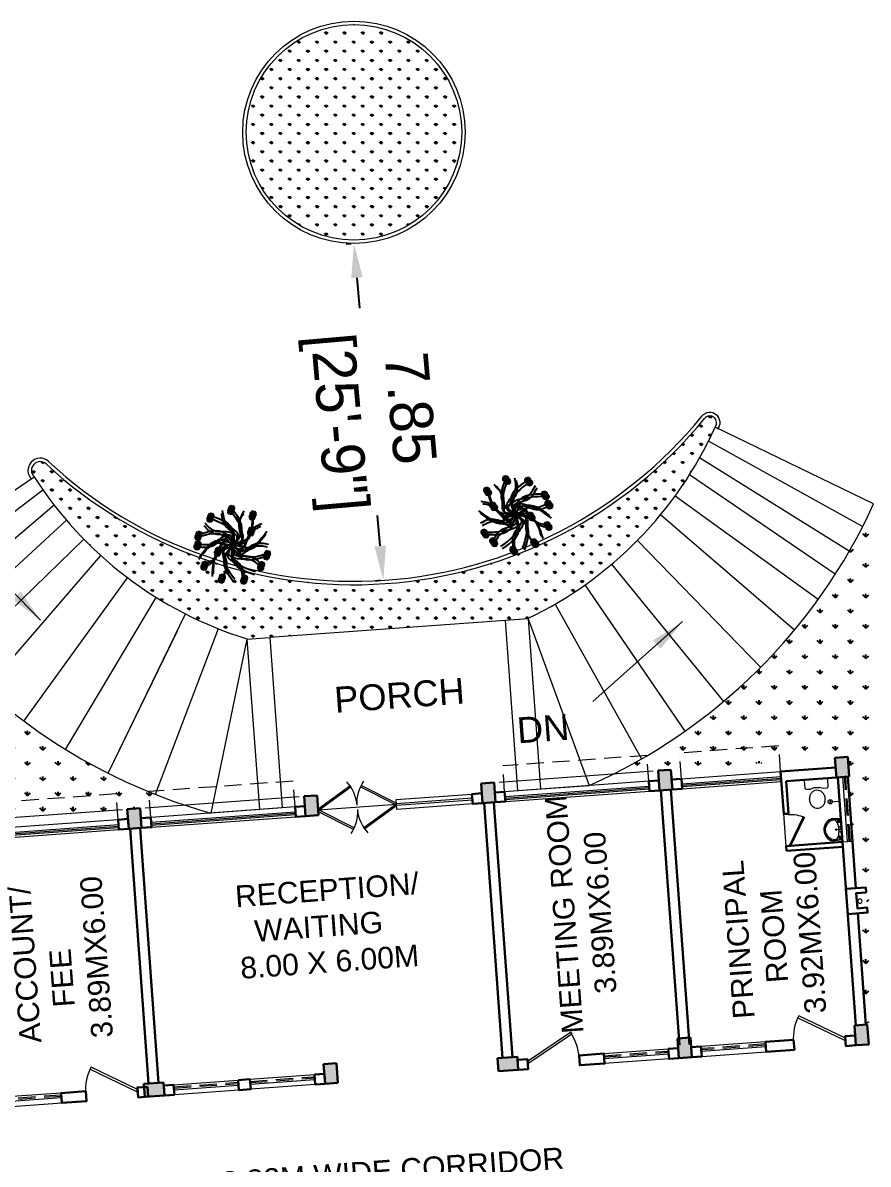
# Model space of a CAD drawing. Extents: x 1465 to 2206, y 779 to 1116.
# Drawn here: x 1610.68 to 1630.29, y 936.85 to 963.34 of the extents above; entities that cross this region are included whole.
import ezdxf

# ---------------------------------------------------------------- set-up
doc = ezdxf.new("R2010")
doc.units = 0
doc.header["$LTSCALE"] = 40
doc.header["$MEASUREMENT"] = 0
doc.header["$PDMODE"] = 32
doc.header["$PDSIZE"] = 0.02
doc.linetypes.add('DASHED', pattern=[0.75, 0.5, -0.25])
doc.layers.get('0').update_dxf_attribs({"linetype": 'CONTINUOUS'})
doc.layers.get('Defpoints').update_dxf_attribs({"linetype": 'CONTINUOUS'})
for name, color, linetype, lineweight in [('CLL LEV.', 252, 'CONTINUOUS', 18), ('COLUMN', 251, 'CONTINUOUS', 30), ('Door', 54, 'CONTINUOUS', 15), ('elevation', 1, 'CONTINUOUS', 13), ('FIXTURE', 13, 'CONTINUOUS', 9), ('Furniture', 13, 'CONTINUOUS', 13), ('PROJECTION', 32, 'DASHED', 13), ('Railing', 22, 'CONTINUOUS', 13), ('RAMP', 252, 'CONTINUOUS', 9), ('Stair', 1, 'CONTINUOUS', 15), ('VENTILATOR', 6, 'DASHED', 13), ('Wall', 7, 'CONTINUOUS', 30), ('Window', 150, 'CONTINUOUS', 13), ('Window-Wall', 7, 'CONTINUOUS', 13)]:
    doc.layers.add(name, color=color, linetype=linetype, lineweight=lineweight)
for name, color, linetype in [('Dim', 251, 'CONTINUOUS'), ('Hatch', 251, 'CONTINUOUS'), ('Text', 7, 'CONTINUOUS'), ('Tree', 3, 'CONTINUOUS')]:
    doc.layers.add(name, color=color, linetype=linetype)
doc.styles.add('L120', font='simplex.shx', dxfattribs={"height": 3})
doc.styles.get("Standard").update_dxf_attribs({"font": 'txt.shx', "height": 0.03937007874015701})
doc.styles.add('Tabrej', font='GOTHIC.TTF')
doc.styles.add('Tabrej.', font='GOTHIC.TTF', dxfattribs={"height": 1})
doc.dimstyles.get("Standard").update_dxf_attribs({"dimtxt": 0.18, "dimasz": 0.18, "dimexe": 0.18, "dimexo": 0.0625, "dimgap": 0.09, "dimtad": 0, "dimtih": 1, "dimtoh": 1, "dimdec": 4, "dimzin": 0, "dimdsep": 46, "dimtxsty": 'Standard', "dimcen": 0.09, "dimadec": 0, "dimazin": 0, "dimtfac": 1, "dimtdec": 4, "dimtofl": 0, "dimtmove": 0, "dimatfit": 3, "dimfxl": 0, "dimtolj": 1, "dimtzin": 0, "dimarcsym": 0})
doc.dimstyles.new('Tabrej', dxfattribs={"dimtxt": 1.8, "dimasz": 1.199999999999999, "dimexe": 0.18, "dimexo": 0.0625, "dimgap": 0.09, "dimtad": 0, "dimzin": 0, "dimdsep": 46, "dimtxsty": 'Tabrej', "dimcen": 0.09, "dimclrd": 256, "dimclre": 256, "dimclrt": 7, "dimadec": 0, "dimazin": 0, "dimtfac": 1, "dimtofl": 0, "dimtmove": 0, "dimatfit": 3, "dimfxl": 0, "dimtolj": 1, "dimtzin": 0, "dimlwd": -1, "dimlwe": -1, "dimarcsym": 0})
pattern_1 = [(90, (0, 0), (-0.2121320343, 0.2121320343), [0.05625, -0.3680140688999999]), (45, (0, 0), (-0.2121320343559642, 0.2121320343559642), [0.05625, -0.24375]), (135, (0, 0), (-0.2121320343559642, -0.2121320343559642), [0.05625, -0.24375])]
pattern_2 = [(90, (0, 0), (-0.3535533904999999, 0.3535533904999999), [0.09375, -0.6133567815]), (45, (0, 0), (-0.3535533905932737, 0.3535533905932738), [0.09375, -0.40625]), (135, (0, 0), (-0.3535533905932738, -0.3535533905932737), [0.09375, -0.40625])]

# ---------------------------------------------------------------- blocks, each defined once
blk = doc.blocks.new('COLUMN 546')
at = {"layer": 'Hatch'}
h = blk.add_hatch(color=0, dxfattribs=at)
h.dxf.hatch_style = 1
h.paths.add_polyline_path([(0, 0), (0.3000000000000181, 0), (0.3000000000000181, 0.4599999999999227), (0, 0.4599999999999227)])
at = {"layer": 'COLUMN'}
for p, q in [((0.3000000000000182, 0.4599999999999227), (0, 0.4599999999999227)), ((0, 0.4599999999999227), (0, 0)), ((0.3000000000000182, 0), (0.3000000000000182, 0.4599999999999227)), ((0, 0), (0.3000000000000182, 0))]:
    blk.add_line(p, q, dxfattribs=at)
blk = doc.blocks.new('VENT 2')
at = {"layer": 'VENTILATOR', "ltscale": 0.02}
for p, q in [((0, 0.1820481956204958), (1.5, 0.1820481956204958)), ((0, 0.1520481956205231), (1.5, 0.1520481956205231))]:
    blk.add_line(p, q, dxfattribs=at)
at = {"layer": 'Window-Wall'}
for p, q in [((0, 0.2300000000000182), (1.5, 0.2300000000000182)), ((0, 0), (0, 0.2300000000000182)), ((0, 0.1150000000000091), (1.5, 0.1150000000000091)), ((1.5, 0), (0, 0)), ((1.5, 0.2300000000000182), (1.5, 0))]:
    blk.add_line(p, q, dxfattribs=at)
blk = doc.blocks.new('*U14')
for p, q in [((0, 0), (-1e-16, -5.999999999999999)), ((40, -9e-16), (40, -6))]:
    blk.add_line(p, q)
blk.add_lwpolyline([(-1e-16, -9e-16), (34.64101615137755, 20), (35.51601615137755, 18.48445554337723), (0.8749999999999989, -1.515544456622766)], close=True)
blk.add_arc((0, 0), 40, 0, 30)
blk = doc.blocks.new('DOOR1')
at = {"layer": 'Door', "xscale": 0.0300000000000013, "yscale": 0.0300000000000013, "zscale": 0.0300000000000013}
blk.add_blockref('*U14', (0, 0.1800000000000637), dxfattribs=at)
blk = doc.blocks.new('class 1')
at = {"layer": 'Wall'}
for points in [[(0.2299999999995634, 0), (0, 0), (0, -0.2300000000000182), (0.2299999999995634, -0.2300000000000182), (0.2299999999995634, 0)], [(0.2299999999995634, -1.430000000000063), (0, -1.430000000000063), (0, -2.004999999999995), (0.2299999999995634, -2.004999999999995), (0.2299999999995634, -1.430000000000063)], [(0.2299999999995634, -3.504999999999995), (0, -3.504999999999995), (0, -3.735000000000013), (0.2299999999995634, -3.735000000000013), (0.2299999999995634, -3.504999999999995)]]:
    blk.add_lwpolyline(points, dxfattribs=at)
at = {"layer": 'Wall', "rotation": 270}
for name, p in [('DOOR1', (0, -0.2300000000000182)), ('VENT 2', (0, -2.004999999999995))]:
    blk.add_blockref(name, p, dxfattribs=at)
blk = doc.blocks.new('windoe 3')
at = {"layer": 'CLL LEV.'}
blk.add_line((3.469093051116942, -0.2300000000005866), (-0.1149999999997817, -0.2300000000004729), dxfattribs=at)
at = {"layer": 'PROJECTION', "ltscale": 0.02}
for p, q in [((0, -4.547e-13), (0, -0.6000000000004775)), ((3.355000000000472, -4.547e-13), (3.355000000000472, -0.6000000000004775)), ((0, -0.6000000000004775), (3.355000000000472, -0.6000000000004775))]:
    blk.add_line(p, q, dxfattribs=at)
at = {"layer": 'Window'}
for p, q in [((3.355000000000472, 0.1790226180503396), (0, 0.1790226180503396)), ((3.355000000000472, 0.1490226180503669), (0, 0.1490226180503669))]:
    blk.add_line(p, q, dxfattribs=at)
at = {"layer": 'Window-Wall'}
for p, q in [((3.355000000000472, 0.2299999999995634), (0, 0.2299999999995634)), ((3.355000000000472, 0.1149999999995543), (0, 0.1149999999995543)), ((0, -4.547e-13), (3.355000000000472, -4.547e-13))]:
    blk.add_line(p, q, dxfattribs=at)
blk = doc.blocks.new('Door - Left Hung 36 in.')
blk.add_lwpolyline([(0.75, -1.299038105676658), (0, 0), (31.17691453623981, 18), (31.92691453623981, 16.70096189432334)], close=True)
blk.add_arc((0, 0), 36, 0, 37.31012676492508)
blk = doc.blocks.new('SHAFT2')
at = {"layer": 'FIXTURE'}
blk.add_circle((0.3016715873354769, 0.3067165413449402), 0.05, dxfattribs=at)
at = {"layer": 'Wall'}
blk.add_lwpolyline([(0, 0.5849999999999796), (0.4600000000000364, 0.5849999999999796), (0.4600000000000364, 0.4699999999999706), (0.2300000000004729, 0.4699999999999706), (0.2299999999995634, 0.1150000000000091), (0.4599999999991269, 0.1150000000000091), (0.4599999999991269, 0), (0, 0), (0, 0.5849999999999796)], dxfattribs=at)
blk = doc.blocks.new('ENGLISH SHEET')
at = {"layer": 'FIXTURE'}
for p, q in [((4663.798435056683, 251.2039527996619), (4663.773027649273, 251.1785453922545)), ((4663.773027649273, 251.1785453922545), (4663.773027649273, 250.6958046515137)), ((4663.976286908535, 251.2039527996619), (4663.798435056683, 251.2039527996619)), ((4664.001694315941, 251.1785453922545), (4663.976286908535, 251.2039527996619)), ((4664.001694315941, 251.0896194663285), (4664.001694315941, 251.1785453922545)), ((4663.976286908535, 251.0006935404026), (4664.001694315941, 251.0896194663285)), ((4663.976286908535, 250.8736565033656), (4663.976286908535, 251.0006935404026)), ((4663.976286908535, 251.0006935404026), (4663.976286908535, 250.8736565033656)), ((4664.001694315941, 250.7847305774396), (4663.976286908535, 250.8736565033656)), ((4663.773027649273, 250.6958046515137), (4663.798435056683, 250.6703972441064)), ((4663.798435056683, 250.6703972441064), (4663.976286908535, 250.6703972441064)), ((4663.976286908535, 250.6703972441064), (4664.001694315941, 250.6958046515137)), ((4664.001694315941, 250.6958046515137), (4664.001694315941, 250.7847305774396))]:
    blk.add_line(p, q, dxfattribs=at)
blk.add_lwpolyline([(4664.459027649275, 250.9371750218841, 0.1170359307626983), (4664.443305293838, 251.0034239071687, 0.1043382386747845), (4664.395773561908, 251.0629352723751, 0.0902903969929474), (4664.320814181464, 251.1047495768191, 0.0989796633024866), (4664.243064686311, 251.115026873736, 0.0823704031315273), (4664.158634112381, 251.1010226962031, 0.0902903969929425), (4664.090355810714, 251.0629352723751, 0.1043382386747305), (4664.042824078785, 251.0034239071687, 0.1170359307626476), (4664.027101723347, 250.9371750218841, 0.1170359307626194), (4664.042824078785, 250.8709261365995, 0.1043382386747333), (4664.090355810714, 250.8114147713931, 0.0902903969929476), (4664.158634112381, 250.7733273475651, 0.0823704031315251), (4664.243064686311, 250.7593231700322, 0.0823704031315246), (4664.327495260241, 250.7733273475651, 0.0902903969929283), (4664.395773561908, 250.8114147713931, 0.104338238674765), (4664.443305293838, 250.8709261365995, 0.1170359307626622)], format="xyb", close=True, dxfattribs=at)
blk = doc.blocks.new('RSA BASIN 9')
for points in [[(-0.0993183397697237, -16.20236446732349, 0.3408810820862057), (10.03949494128855, -9.002345361217065, 0.0741953083466772), (10.05664382227995, -8.887415740020742), (9.534999999999997, 0), (-9.535000000000009, 0), (-10.02186741328152, -8.768134108706022, 0.0826105020214127), (-9.958255925914695, -9.150515098656685, 0.3308120357346929), (-0.0993183397697237, -16.20236446732349)], [(-0.0010663899854535, -15.02536933771898, 0.391482301051976), (8.856651689082696, -6.66842365563525, 0.2528694053771053), (6.527034310000089, -3.509421453084086, 0.0872416798361419), (0.0173882044991842, -2.462625895583187, 0.0794844003718888), (-6.527034310000089, -3.509421453083973, 0.2541996357205494), (-8.821875280084269, -6.66842365563525, 0.3902595273488724), (-0.0010663899854535, -15.02536933771898)], [(-8.574267708342063, -1.962782955409578, -0.9074367564422562), (-8.448169174294065, -1.811626236668303), (-7.517965085461341, -2.569999701547998, -0.9074367564422559), (-7.644063619509338, -2.721156420289388)], [(-8.198639821174481, -1.642844129232229, -0.9074367564422562), (-8.072541287126498, -1.49168741049084), (-7.142337198293758, -2.250060875370536, -0.9074367564422559), (-7.268435732341771, -2.401217594111925)], [(-7.823011934006911, -1.322905303054767, -0.9074367564422562), (-7.696913399958916, -1.171748584313377), (-6.766709311126193, -1.930122049193186, -0.9074367564422559), (-6.892807845174187, -2.081278767934462)], [(7.823011548557402, -1.322905303054767, 0.9074367564422562), (7.696913014509418, -1.171748584313377), (6.766708925676683, -1.930122049193186, 0.9074367564422559), (6.892807459724692, -2.081278767934462)], [(8.19863943572497, -1.642844129232229, 0.9074367564422562), (8.072540901676987, -1.49168741049084), (7.142336812844262, -2.250060875370536, 0.9074367564422559), (7.26843534689226, -2.401217594111925)], [(8.574267322892553, -1.962782955409578, 0.9074367564422562), (8.448168788844553, -1.811626236668303), (7.517964700011829, -2.569999701547998, 0.9074367564422559), (7.644063234059843, -2.721156420289388)]]:
    blk.add_lwpolyline(points, format="xyb", close=True)
for points in [[(-5.93183455541434, -3.309094381432601), (-6.162503160399324, -2.952391355427948, -0.1837874255939163), (-6.221005518006206, -2.678602930622218, 0.1266616440184557), (-6.245438020624134, -2.432553875387951), (-6.586557539639897, -1.435760734970926, 0.3545299017952371), (-7.052020870947103, -0.9752935633752032), (-8.747607402527022, -0.9752935633752032, 0.4142135623730951), (-9.14130370126351, -1.368989862111789), (-9.56151666097115, -9.093014405235635, 0.3298494434220958), (-0.0665676898416336, -15.81003275745536, 0.3387364523894579), (9.645135652128175, -8.940605714414001, 0.0756321240238863), (9.662947523543453, -8.823525942735841), (9.141303701263496, -1.368989862111789, 0.4142135623730951), (8.747607402526995, -0.9752935633752032), (7.052020870947089, -0.9752935633752032, 0.3545299017952371), (6.586557539639883, -1.435760734970926), (6.245438020624106, -2.432553875387951, 0.1266616440184556), (6.221005518006193, -2.678602930622218, -0.1837874255939163), (6.162503160399308, -2.952391355427948), (5.931834555414326, -3.309094381432601)], [(-6.182173717524193, -3.389810088462353), (-6.242873517021394, -3.292211898155868, 0.2205419323898371), (-6.519858685608512, -3.110633340137723), (-8.747607402527022, -2.782744005559607, -0.3611187085428165), (-9.194543228909481, -2.347597039025004)], [(6.182173717524179, -3.389810088462353), (6.242873517021394, -3.292211898155868, -0.2205419323898371), (6.519858685608496, -3.110633340137723), (8.747607402526995, -2.782744005559607, 0.3588026189298005), (9.208207672460347, -2.325079143576089, 0.3588026189298005)]]:
    blk.add_lwpolyline(points, format="xyb")
for centre, radius in [((-2.345155473725156, -1.560134747712368), 0.3985331867456503), ((0.0038703034705634, -4.821712754943972), 0.7705888695434499), ((0.0038703034705634, -4.821712754943972), 0.6022026242337538), ((0, -1.231316320540031), 0.3985331867456503), ((2.27553958705991, -1.511241028488824), 0.3985331867456503)]:
    blk.add_circle(centre, radius)
blk = doc.blocks.new('*D45')
at = {"layer": 'Defpoints', "color": 0, "transparency": 16777216}
for p in [(1618.360561872289, 958.2194341645493), (1619.041006555609, 950.4016750293827), (1619.041006555607, 950.4016750293825)]:
    blk.add_point(p, dxfattribs=at)
at = {"layer": 'Dim', "transparency": 16777216}
for p, q in [((1618.298297275332, 958.2140147581407), (1618.181239833052, 958.2038262740923)), ((1618.429930274317, 957.4224473235038), (1618.491441717952, 956.715730580498)), ((1618.971638153577, 951.198661870428), (1618.910126709942, 951.9053786134336)), ((1618.978741958652, 950.3962556229741), (1618.861684516372, 950.3860671389257))]:
    blk.add_line(p, q, dxfattribs=at)
for points in [[(1618.562761414492, 957.4340087238422), (1618.297099134143, 957.4108859231653), (1618.360561872287, 958.2194341645492)], [(1619.104469293751, 951.2102232707664), (1618.838807013402, 951.1871004700896), (1619.041006555607, 950.4016750293825)]]:
    blk.add_solid(points, dxfattribs=at)
at = {"layer": 'Dim', "color": 7, "transparency": 16777216, "insert": (1618.700784213947, 954.3105545969656), "char_height": 1, "attachment_point": 5, "rotation": 274.9743926693849, "style": 'Tabrej'}
blk.add_mtext('\\A1;7.85\\P [25\'-9"]', dxfattribs=at)
blk = doc.blocks.new('PLANTDF')
at = {"color": 1, "lineweight": -3}
for centre, start, end in [((9522.984943451838, -929.8797582678993), 254.6787355318637, 318.507277087344), ((9523.007939546615, -929.877910871158), 230.6787355320873, 294.507277088827), ((9522.96468687786, -929.890799303193), 278.6787355325631, 342.5072770895728), ((9522.962662127818, -929.9732348626221), 14.67873553222624, 78.50727708772446), ((9523.029698928487, -929.8855765446502), 206.6787355312655, 270.5072770896726), ((9522.950672370347, -929.909124881734), 302.6787355334631, 6.507277088643888), ((9522.94956418792, -929.9542433587284), 350.6787355326362, 54.507277088133), ((9523.04485774064, -929.966631658526), 110.6787355335168, 174.5072770892628), ((9523.04645920266, -929.9014298237882), 182.6787355316195, 246.5072770898981), ((9522.945323164966, -929.9315663445076), 326.6787355310985, 30.50727708836977), ((9523.054755895517, -929.9457927578917), 134.6787355333775, 198.507277089071), ((9523.05532236546, -929.922729532586), 158.6787355324081, 222.5072770895164), ((9523.17395564638, -929.8259844103453), 254.6787355318637, 318.507277087344), ((9523.1713644264, -929.9314831950801), 38.67873553348718, 102.5072770877422), ((9523.19424209671, -929.9344573253377), 62.67873553118743, 126.5072770889639), ((9523.19695174116, -929.8241370136044), 230.6787355320873, 294.507277088827), ((9523.153699072403, -929.8370254456399), 278.6787355325631, 342.5072770895728), ((9523.15167432236, -929.9194610050688), 14.67873553222624, 78.50727708772446), ((9523.216351576262, -929.9278691417012), 86.67873553321755, 150.5072770882663), ((9523.21871112303, -929.8318026870965), 206.6787355312655, 270.5072770896726), ((9523.13968456489, -929.8553510241801), 302.6787355334631, 6.507277088643888), ((9523.138576382466, -929.9004695011748), 350.6787355326362, 54.507277088133), ((9523.23386993518, -929.912857800972), 110.6787355335168, 174.5072770892628), ((9523.2354713972, -929.8476559662345), 182.6787355316195, 246.5072770898981), ((9523.134335359508, -929.8777924869544), 326.6787355310985, 30.50727708836977), ((9523.24376809006, -929.892018900338), 134.6787355333775, 198.507277089071), ((9523.24433456, -929.8689556750328), 158.6787355324081, 222.5072770895164), ((9523.34103266288, -929.9020374453099), 278.6787355325631, 342.5072770895728), ((9523.327018155367, -929.92036302385), 302.6787355334631, 6.507277088643888), ((9523.325909972944, -929.965481500845), 350.6787355326362, 54.507277088133), ((9523.42280498768, -929.9126679659047), 182.6787355316195, 246.5072770898981), ((9523.321668949984, -929.9428044866246), 326.6787355310985, 30.50727708836977), ((9523.43110168054, -929.9570309000079), 134.6787355333775, 198.507277089071), ((9523.431668150477, -929.9339676747028), 158.6787355324081, 222.5072770895164), ((9522.982352231855, -929.9852570526332), 38.67873553348718, 102.5072770877422), ((9523.005229902168, -929.9882311828908), 62.67873553118743, 126.5072770889639), ((9523.027339381717, -929.981642999254), 86.67873553321755, 150.5072770882663), ((9523.361289236855, -929.8909964100154), 254.6787355318637, 318.507277087344), ((9523.358698016877, -929.9964951947501), 38.67873553348718, 102.5072770877422), ((9523.381575687188, -929.9994693250077), 62.67873553118743, 126.5072770889639), ((9523.384285331636, -929.8891490132744), 230.6787355320873, 294.507277088827), ((9523.339007912838, -929.9844730047392), 14.67873553222624, 78.50727708772446), ((9523.403685166739, -929.9928811413713), 86.67873553321755, 150.5072770882663), ((9523.406044713509, -929.8968146867663), 206.6787355312655, 270.5072770896726), ((9523.42120352566, -929.9778698006422), 110.6787355335168, 174.5072770892628), ((9522.866448887253, -930.0317781967972), 254.6787355318637, 318.507277087344), ((9522.863857667275, -930.137276981532), 38.67873553348718, 102.5072770877422), ((9522.886735337584, -930.1402511117894), 62.67873553118743, 126.5072770889639), ((9522.889444982033, -930.029930800056), 230.6787355320873, 294.507277088827), ((9522.84619231328, -930.042819232092), 278.6787355325631, 342.5072770895728), ((9522.844167563237, -930.1252547915207), 14.67873553222624, 78.50727708772446), ((9522.908844817137, -930.1336629281527), 86.67873553321755, 150.5072770882663), ((9522.911204363903, -930.037596473548), 206.6787355312655, 270.5072770896726), ((9522.832177805763, -930.0611448106321), 302.6787355334631, 6.507277088643888), ((9522.83106962334, -930.1062632876267), 350.6787355326362, 54.507277088133), ((9522.92636317606, -930.118651587424), 110.6787355335168, 174.5072770892628), ((9522.927964638076, -930.0534497526863), 182.6787355316195, 246.5072770898981), ((9522.826828600384, -930.0835862734067), 326.6787355310985, 30.50727708836977), ((9522.936261330937, -930.0978126867896), 134.6787355333775, 198.507277089071), ((9522.936827800873, -930.0747494614847), 158.6787355324081, 222.5072770895164), ((9523.336639266836, -930.0308945579214), 254.6787355318637, 318.507277087344), ((9523.334048046852, -930.136393342656), 38.67873553348718, 102.5072770877422), ((9523.356925717164, -930.1393674729137), 62.67873553118743, 126.5072770889639), ((9523.359635361612, -930.0290471611803), 230.6787355320873, 294.507277088827), ((9523.316382692858, -930.0419355932152), 278.6787355325631, 342.5072770895728), ((9523.314357942816, -930.1243711526448), 14.67873553222624, 78.50727708772446), ((9523.379035196716, -930.132779289277), 86.67873553321755, 150.5072770882663), ((9523.381394743486, -930.0367128346724), 206.6787355312655, 270.5072770896726), ((9523.302368185345, -930.060261171756), 302.6787355334631, 6.507277088643888), ((9523.301260002918, -930.1053796487506), 350.6787355326362, 54.507277088133), ((9523.396553555636, -930.1177679485482), 110.6787355335168, 174.5072770892628), ((9523.398155017656, -930.0525661138104), 182.6787355316195, 246.5072770898981), ((9523.297018979965, -930.0827026345306), 326.6787355310985, 30.50727708836977), ((9523.40645171051, -930.0969290479137), 134.6787355333775, 198.507277089071), ((9523.407018180456, -930.0738658226088), 158.6787355324081, 222.5072770895164), ((9522.851616587606, -930.1180319267213), 254.6787355318637, 318.507277087344), ((9522.849025367625, -930.2235307114553), 38.67873553348718, 102.5072770877422), ((9522.871903037936, -930.2265048417128), 62.67873553118743, 126.5072770889639), ((9522.87461268238, -930.1161845299803), 230.6787355320873, 294.507277088827), ((9522.831360013628, -930.1290729620152), 278.6787355325631, 342.5072770895728), ((9522.829335263588, -930.2115085214444), 14.67873553222624, 78.50727708772446), ((9522.894012517489, -930.2199166580763), 86.67873553321755, 150.5072770882663), ((9522.896372064257, -930.1238502034724), 206.6787355312655, 270.5072770896726), ((9522.817345506115, -930.1473985405563), 302.6787355334631, 6.507277088643888), ((9522.81623732369, -930.1925170175508), 350.6787355326362, 54.507277088133), ((9522.911530876407, -930.204905317348), 110.6787355335168, 174.5072770892628), ((9522.913132338428, -930.1397034826106), 182.6787355316195, 246.5072770898981), ((9522.811996300736, -930.16984000333), 326.6787355310985, 30.50727708836977), ((9522.921429031288, -930.184066416714), 134.6787355333775, 198.507277089071), ((9522.921995501225, -930.1610031914082), 158.6787355324081, 222.5072770895164), ((9523.028163981247, -930.1883308580498), 254.6787355318637, 318.507277087344), ((9523.007907407271, -930.1993718933444), 278.6787355325631, 342.5072770895728), ((9523.0729194579, -930.1941491348014), 206.6787355312655, 270.5072770896726), ((9522.99389289976, -930.217697471884), 302.6787355334631, 6.507277088643888), ((9522.992784717331, -930.26281594888), 350.6787355326362, 54.507277088133), ((9523.088078270048, -930.2752042486763), 110.6787355335168, 174.5072770892628), ((9523.089679732071, -930.2100024139386), 182.6787355316195, 246.5072770898981), ((9522.988543694377, -930.2401389346588), 326.6787355310985, 30.50727708836977), ((9523.097976424928, -930.254365348042), 134.6787355333775, 198.507277089071), ((9523.098542894868, -930.2313021227368), 158.6787355324081, 222.5072770895164), ((9522.864367849465, -930.3322798144608), 302.6787355334631, 6.507277088643888), ((9522.960154681774, -930.324584756515), 182.6787355316195, 246.5072770898981), ((9522.85901864408, -930.3547212772354), 326.6787355310985, 30.50727708836977), ((9522.96901784457, -930.3458844653136), 158.6787355324081, 222.5072770895164), ((9523.025572761266, -930.293829642784), 38.67873553348718, 102.5072770877422), ((9523.04845043158, -930.2968037730417), 62.67873553118743, 126.5072770889639), ((9523.051160076024, -930.1864834613092), 230.6787355320873, 294.507277088827), ((9523.005882657228, -930.2818074527733), 14.67873553222624, 78.50727708772446), ((9523.070559911132, -930.2902155894052), 86.67873553321755, 150.5072770882663), ((9523.460761159604, -930.2531015847452), 254.6787355318637, 318.507277087344), ((9523.458169939624, -930.3586003694801), 38.67873553348718, 102.5072770877422), ((9523.481047609934, -930.3615744997372), 62.67873553118743, 126.5072770889639), ((9523.48375725438, -930.251254188004), 230.6787355320873, 294.507277088827), ((9523.440504585627, -930.2641426200398), 278.6787355325631, 342.5072770895728), ((9523.438479835584, -930.3465781794687), 14.67873553222624, 78.50727708772446), ((9523.503157089486, -930.3549863161007), 86.67873553321755, 150.5072770882663), ((9523.505516636253, -930.258919861497), 206.6787355312655, 270.5072770896726), ((9523.42649007811, -930.28246819858), 302.6787355334631, 6.507277088643888), ((9523.425381895688, -930.3275866755754), 350.6787355326362, 54.507277088133), ((9523.520675448404, -930.339974975372), 110.6787355335168, 174.5072770892628), ((9523.522276910424, -930.2747731406344), 182.6787355316195, 246.5072770898981), ((9523.421140872731, -930.3049096613547), 326.6787355310985, 30.50727708836977), ((9523.530573603284, -930.3191360747376), 134.6787355333775, 198.507277089071), ((9522.898638930952, -930.3029132006261), 254.6787355318637, 318.507277087344), ((9522.896047710972, -930.4084119853608), 38.67873553348718, 102.5072770877422), ((9522.91892538128, -930.411386115618), 62.67873553118743, 126.5072770889639), ((9522.921635025728, -930.3010658038851), 230.6787355320873, 294.507277088827), ((9522.878382356976, -930.3139542359207), 278.6787355325631, 342.5072770895728), ((9522.876357606934, -930.3963897953496), 14.67873553222624, 78.50727708772446), ((9522.941034860833, -930.4047979319816), 86.67873553321755, 150.5072770882663), ((9522.943394407605, -930.3087314773774), 206.6787355312655, 270.5072770896726), ((9522.86325966704, -930.3773982914554), 350.6787355326362, 54.507277088133), ((9522.958553219756, -930.3897865912528), 110.6787355335168, 174.5072770892628), ((9522.968451374636, -930.3689476906185), 134.6787355333775, 198.507277089071), ((9523.401171842115, -930.3444954964276), 254.6787355318637, 318.507277087344), ((9523.398580622135, -930.4499942811623), 38.67873553348718, 102.5072770877422), ((9523.421458292443, -930.4529684114196), 62.67873553118743, 126.5072770889639), ((9523.424167936892, -930.3426480996865), 230.6787355320873, 294.507277088827), ((9523.380915268139, -930.3555365317222), 278.6787355325631, 342.5072770895728), ((9523.378890518095, -930.4379720911513), 14.67873553222624, 78.50727708772446), ((9523.443567771996, -930.4463802277832), 86.67873553321755, 150.5072770882663), ((9523.445927318766, -930.3503137731785), 206.6787355312655, 270.5072770896726), ((9523.366900760626, -930.3738621102623), 302.6787355334631, 6.507277088643888), ((9523.365792578203, -930.4189805872568), 350.6787355326362, 54.507277088133), ((9523.461086130917, -930.4313688870544), 110.6787355335168, 174.5072770892628), ((9523.462687592935, -930.3661670523168), 182.6787355316195, 246.5072770898981), ((9523.361551555245, -930.3963035730368), 326.6787355310985, 30.50727708836977), ((9523.4709842858, -930.41052998642), 134.6787355333775, 198.507277089071), ((9523.471550755736, -930.387466761115), 158.6787355324081, 222.5072770895164), ((9523.04459433366, -930.4285885048253), 254.6787355318637, 318.507277087344), ((9523.04200311368, -930.5340872895598), 38.67873553348718, 102.5072770877422), ((9523.064880783988, -930.5370614198174), 62.67873553118743, 126.5072770889639), ((9523.067590428436, -930.426741108084), 230.6787355320873, 294.507277088827), ((9523.024337759683, -930.4396295401199), 278.6787355325631, 342.5072770895728), ((9523.022313009642, -930.522065099549), 14.67873553222624, 78.50727708772446), ((9523.08699026354, -930.5304732361806), 86.67873553321755, 150.5072770882663), ((9523.089349810312, -930.4344067815763), 206.6787355312655, 270.5072770896726), ((9523.010323252172, -930.4579551186598), 302.6787355334631, 6.507277088643888), ((9523.009215069746, -930.5030735956548), 350.6787355326362, 54.507277088133), ((9523.104508622464, -930.515461895452), 110.6787355335168, 174.5072770892628), ((9523.106110084482, -930.4502600607144), 182.6787355316195, 246.5072770898981), ((9523.004974046788, -930.4803965814348), 326.6787355310985, 30.50727708836977), ((9523.114406777344, -930.4946229948176), 134.6787355333775, 198.507277089071), ((9523.11497324728, -930.4715597695127), 158.6787355324081, 222.5072770895164), ((9523.241622356905, -930.4530323606084), 254.6787355318637, 318.507277087344), ((9523.239031136925, -930.5585311453433), 38.67873553348718, 102.5072770877422), ((9523.261908807237, -930.5615052756008), 62.67873553118743, 126.5072770889639), ((9523.264618451685, -930.4511849638676), 230.6787355320873, 294.507277088827), ((9523.221365782929, -930.4640733959034), 278.6787355325631, 342.5072770895728), ((9523.219341032887, -930.5465089553322), 14.67873553222624, 78.50727708772446), ((9523.284018286788, -930.5549170919644), 86.67873553321755, 150.5072770882663), ((9523.286377833556, -930.4588506373597), 206.6787355312655, 270.5072770896726), ((9523.207351275416, -930.4823989744434), 302.6787355334631, 6.507277088643888), ((9523.206243092993, -930.527517451438), 350.6787355326362, 54.507277088133), ((9523.301536645708, -930.5399057512357), 110.6787355335168, 174.5072770892628), ((9523.303138107725, -930.4747039164977), 182.6787355316195, 246.5072770898981), ((9523.202002070035, -930.504840437218), 326.6787355310985, 30.50727708836977), ((9523.31143480059, -930.5190668506012), 134.6787355333775, 198.507277089071), ((9523.312001270524, -930.4960036252963), 158.6787355324081, 222.5072770895164)]:
    blk.add_arc(centre, 0.0554807208591023, start, end, dxfattribs=at)
at = {"color": 64, "lineweight": -3}
for points in [[(9522.984576549074, -930.4444711169274), (9523.079264614229, -930.2173931453508), (9523.26974102952, -930.1555036063544), (9523.253927593123, -930.0204185416658), (9523.301271452268, -929.9068790221182)], [(9523.169098107033, -930.5120657327697), (9523.112229278096, -930.2726995464482), (9523.229950176798, -930.11067062981), (9523.137755829184, -930.0106794214947), (9523.109320960668, -929.8909959984517)], [(9523.192611385452, -929.8765721557463), (9523.249480214388, -930.1159383420676), (9523.131759315684, -930.2779672587061), (9523.223953663299, -930.3779584670211), (9523.252388531811, -930.4976418900644)], [(9523.358110301573, -930.4582918752158), (9523.171406538297, -930.2980672215676), (9523.171406538297, -930.097788466282), (9523.038046386682, -930.0710843573407), (9522.944693943817, -929.9909720305161)], [(9523.003599190912, -929.9303460133003), (9523.190302954188, -930.0905706669485), (9523.190302954188, -930.290849422234), (9523.323663105799, -930.3175535311757), (9523.417015548666, -930.397665858)], [(9523.377132943408, -929.944166771588), (9523.282444878252, -930.1712447431654), (9523.09196846296, -930.2331342821602), (9523.107781899362, -930.3682193468496), (9523.060438040213, -930.4817588663975)], [(9523.479416898672, -930.3036893301463), (9523.2341926928, -930.2838065810288), (9523.116471794096, -930.1217776643904), (9522.992884883659, -930.1785607167993), (9522.870272326676, -930.1686196721226)], [(9522.875026591184, -930.2813268734856), (9523.085103927873, -930.1532731836992), (9523.275580343165, -930.2151627226943), (9523.342188013205, -930.0965817049704), (9523.44722685498, -930.0325543263176)], [(9522.88229259381, -930.0849485583695), (9523.127516799681, -930.1048313074872), (9523.245237698386, -930.2668602241253), (9523.368824608824, -930.2100771717168), (9523.491437165805, -930.2200182163936)], [(9523.4866829013, -930.1073110150301), (9523.276605564608, -930.2353647048168), (9523.08612914932, -930.1734751658217), (9523.019521479277, -930.2920561835452), (9522.914482637503, -930.3560835621986)]]:
    blk.add_spline(points, degree=3, dxfattribs=at)
blk = doc.blocks.new('TYU8')
at = {"layer": 'RAMP', "ltscale": 0.05}
for p, q in [((-8.718330591244921, 6.035435991391068), (-5.181764841337781, 8.079207332571627)), ((14.19337718691645, 6.044831603587112), (10.65513641097391, 8.085701714570291)), ((-8.42453849270305, 5.524591147619617), (-5.001768585309037, 7.761982565205585)), ((13.90000416068892, 5.533745975677675), (10.47540038992497, 7.768329428520701)), ((-8.074748484627435, 4.978117037502102), (-4.770868777900203, 7.394052235341406)), ((13.55066246539059, 4.98698516626996), (10.24480242119125, 7.400209848070174)), ((-7.713917936935786, 4.470661390305393), (-4.507385876147735, 7.017107071651592)), ((13.1902482328835, 4.479233751672608), (9.98162876266042, 7.023048713539082)), ((-7.273842075712991, 3.9142370514204), (-4.138653405454532, 6.550312589547842)), ((12.75062887556373, 3.922448668176001), (9.613279261228172, 6.555951969533679)), ((-6.670371902363284, 3.241274301381848), (-3.771887431641971, 6.142136963077518)), ((12.14771084098538, 3.24899120356315), (9.24684817928983, 6.147475674284352)), ((-5.828565634883716, 2.440235884704405), (-3.191131710284935, 5.58602618539112)), ((11.30656183472433, 2.447262642124313), (8.666548751980825, 5.590888772163225)), ((-4.917348546771564, 1.716213847385688), (-2.561944071677999, 5.083017736596616)), ((10.39593886557281, 1.722493506299314), (8.037773871409398, 5.087364459248077)), ((-3.972032252493818, 1.092300403978127), (-1.908718635208288, 4.649230322458152)), ((9.451134596856944, 1.097804963977863), (7.384904428872005, 4.653041442914741)), ((-3.972032252493818, 1.092300403978127), (-2.1288017654781, 4.269830766302106)), ((-1.178324295168067, 4.253435913056931), (-2.915754821939799, 0.5235114799743315)), ((6.654834948450115, 4.256648127844073), (8.395324018366637, 0.5281499168526125)), ((9.451134596856944, 1.097804963977749), (7.605298652715646, 4.273822517309553)), ((-0.5314765078981054, 3.96224690023871), (-1.661392915000304, -0.0006813024889425)), ((-0.5314765078981054, 3.96224690023871), (-0.0016249236916792, 3.962464181292373)), ((-0.5314765078981054, 3.96224690023871), (-0.5298523261071753, 0.0015918842657356)), ((6.00822619974292, 3.964928695551178), (5.478374615536495, 3.964711414497513)), ((6.00822619974292, 3.964928695551178), (7.141392454228708, 0.0029285356940818)), ((0, 0), (-1.661392915000304, -0.0006813024889425)), ((5.4799995392284, 0.0022472332051393), (7.141392454228708, 0.0029285356940818))]:
    blk.add_line(p, q, dxfattribs=at)
at = {"layer": 'RAMP'}
blk.add_line((6.00822619974292, 3.964928695551178), (6.009850381533852, 0.0042736795780911), dxfattribs=at)
at = {"layer": 'RAMP', "ltscale": 0.05}
for centre, radius, start, end in [((2.746509014354387, 12.36810482152612), 9.013998446949811, 208.4117183265326, 248.6751428133701), ((2.723347648058051, 12.36809532353413), 9.013998446949811, 291.3718487858509, 331.6352732726842), ((2.734963459106893, 12.28243878958517), 13.04618674419723, 208.6095015638766, 250.3067699530918), ((2.734963459106893, 12.28243878958517), 13.04618674419723, 289.7402216461237, 331.4374900353356)]:
    blk.add_arc(centre, radius, start, end, dxfattribs=at)
at = {"layer": 'Stair'}
for p, q in [((5.478375626182242, 3.96224690023871), (-0.0016239130459326, 3.95999966703357)), ((-0.0016239130459326, 3.95999966703357), (0, 0)), ((5.4799995392284, 0.0022472332051393), (5.478375626182242, 3.96224690023871))]:
    blk.add_line(p, q, dxfattribs=at)
at = {"layer": 'Wall'}
blk.add_line((5.478375626182242, 3.96224690023871), (5.478375626182242, 3.96224690023871), dxfattribs=at)
at = {"layer": 'Wall', "char_height": 0.6, "attachment_point": 1, "rotation": 0.023495799606675714, "style": 'Tabrej.'}
for s, insert in [('{\\fArial|b0|i0|c0|p34;UP}', (-8.223349610162131, 7.935644343610648)), ('{\\fArial|b0|i0|c0|p34;PORCH}', (1.387980957383206, 2.708428914798104)), ('{\\fArial|b0|i0|c0|p34;DN}', (5.562929678331328, 1.694988802823218))]:
    blk.add_mtext_dynamic_manual_height_columns(s, width=2.986567828766737, gutter_width=5, heights=[0], dxfattribs=dict(at, insert=insert))
at = {"layer": 'Dim'}
for points, override in [([(-5.27353839974421, 4.747081635196535), (-7.257323157502469, 7.109296293004491)], {"dimscale": 40, "dimtxt": 1, "dimasz": 0.02, "dimgap": 0.09, "dimtad": 0, "dimdec": 2, "dimpost": "'", "dimtxsty": 'L120', "dimtdec": 2, "dimarcsym": 1}), ([(9.573690251567312, 3.637505620629212), (7.365305154032513, 1.936190010358359)], {"dimscale": 40, "dimtxt": 1, "dimasz": 0.02, "dimdec": 2, "dimpost": "'", "dimtxsty": 'L120', "dimtdec": 2, "dimarcsym": 1})]:
    blk.add_leader(points, dimstyle='Standard', override=override, dxfattribs=at)
blk = doc.blocks.new('567UYH')
at = {"layer": 'CLL LEV.'}
for p, q in [((11.28499999999849, -10.00000000000034), (11.28499999999849, -9.770000000000321)), ((15.69999999999754, -10.00000000000034), (15.69999999999754, -9.770000000000321)), ((19.51499999999714, -10.00000000000034), (19.51499999999714, -9.770000000000321)), ((19.81499999999732, -10.00000000000034), (19.81499999999732, -9.770000000000321)), ((23.62999999999693, -10.00000000000034), (23.62999999999693, -9.770000000000321)), ((23.9299999999962, -10.00000000000034), (23.9299999999962, -9.770000000000321)), ((27.7449999999958, -10.00000000000034), (27.7449999999958, -9.770000000000321))]:
    blk.add_line(p, q, dxfattribs=at)
at = {"layer": 'Door'}
blk.add_line((17.51956572478275, -10.11489535235194), (15.69999999999845, -10.11510464764876), dxfattribs=at)
at = {"layer": 'Door', "ltscale": 0.2}
blk.add_line((26.46499999999845, -11.72999999999404), (26.46499999999845, -10.97999999999404), dxfattribs=at)
at = {"layer": 'Furniture', "ltscale": 0.05}
for p, q in [((27.54497991503143, -10.78100308814462), (27.77999999999838, -10.78098335454204)), ((27.56081959082843, -10.74684371895385), (27.56082315247789, -10.81516080557228))]:
    blk.add_line(p, q, dxfattribs=at)
blk.add_circle((27.56082137165271, -10.78100226226386), 0.05, dxfattribs=at)
at = {"layer": 'PROJECTION', "ltscale": 0.02}
for p, q in [((26.4649999999983, -9.400000000000311), (24.15999999999669, -9.400000000000311)), ((24.15999999999669, -10.00000000000033), (24.15999999999669, -9.400000000000311)), ((26.4649999999983, -10.00000000000033), (26.4649999999983, -9.400000000000311))]:
    blk.add_line(p, q, dxfattribs=at)
at = {"layer": 'Wall'}
for p, q in [((26.4649999999983, -10.00000000000033), (26.4649999999982, -10.97999999999418)), ((27.74499999999778, -10.00000000000033), (26.4649999999983, -10.00000000000033)), ((11.31822072784121, -10.23000000000047), (11.31822072784121, -16.15999999999997)), ((11.54822072784122, -10.23000000000047), (11.54822072784122, -16.15999999999997)), ((19.54999999999791, -16.15999999999997), (19.54999999999791, -10.23000000000036)), ((19.77999999999656, -16.15999999999997), (19.77999999999838, -10.23000000000047)), ((23.66499999999497, -16.15999999999997), (23.66499999999497, -10.23000000000036)), ((23.89499999999362, -16.15999999999997), (23.89499999999545, -10.22999999999169)), ((26.5799999999983, -10.97999999999404), (26.57999999999838, -10.23000000000035)), ((27.74499999999852, -10.22999999999606), (26.57999999999838, -10.22999999999606)), ((27.77999999999838, -15.99999999999988), (27.77999999999838, -10.23000000000036)), ((27.77999999999838, -11.72999999999404), (27.77999999999838, -10.23000000000036)), ((28.00999999999886, -12.8225000000001), (28.00999999999886, -10.23000000000047)), ((26.46499999999838, -10.97999999999404), (26.57999999999828, -10.97999999999404)), ((26.46499999999838, -11.72999999999404), (27.77999999999838, -11.72999999999404)), ((26.46499999999838, -11.72999999999404), (26.46499999999838, -11.84499999999405)), ((26.46499999999838, -11.84499999999405), (27.77999999999838, -11.84499999999405)), ((28.00999999999794, -15.99999999999988), (28.00999999999794, -13.40750000000014))]:
    blk.add_line(p, q, dxfattribs=at)
for points in [[(11.2849999999994, -10.00000000000079), (11.2849999999994, -10.23000000000036), (11.05499999999983, -10.23000000000036), (11.05499999999983, -10.00000000000079), (11.2849999999994, -10.00000000000079)], [(11.58500000000072, -10.00000000000079), (11.58500000000072, -10.23000000000036), (11.81500000000028, -10.23000000000036), (11.81500000000028, -10.00000000000079), (11.58500000000072, -10.00000000000079)], [(15.3999999999985, -10.00000000000079), (15.3999999999985, -10.23000000000036), (15.16999999999893, -10.23000000000036), (15.16999999999893, -10.00000000000079), (15.3999999999985, -10.00000000000079)], [(19.51499999999896, -10.00000000000079), (19.51499999999896, -10.23000000000036), (19.2849999999994, -10.23000000000036), (19.2849999999994, -10.00000000000079), (19.51499999999896, -10.00000000000079)], [(19.81499999999732, -10.00000000000079), (19.81499999999732, -10.23000000000036), (20.04499999999689, -10.23000000000036), (20.04499999999689, -10.00000000000079), (19.81499999999732, -10.00000000000079)], [(23.62999999999602, -10.00000000000079), (23.62999999999602, -10.23000000000036), (23.39999999999645, -10.23000000000036), (23.39999999999645, -10.00000000000079), (23.62999999999602, -10.00000000000079)], [(24.15999999999669, -10.00000000000079), (24.15999999999669, -10.23000000000036), (23.92999999999711, -10.23000000000036), (23.92999999999711, -10.00000000000079), (24.15999999999669, -10.00000000000079)], [(11.6649999999986, -16.23000000000036), (11.6649999999986, -16.45999999999992), (11.89499999999816, -16.45999999999992), (11.89499999999907, -16.23000000000036), (11.6649999999986, -16.23000000000036)], [(13.39499999999816, -16.23000000000036), (13.39499999999816, -16.45999999999992), (13.66999999999871, -16.45999999999992), (13.66999999999871, -16.23000000000036), (13.39499999999816, -16.23000000000036)], [(15.16999999999871, -16.23000000000036), (15.16999999999871, -16.45999999999992), (15.39999999999827, -16.45999999999992), (15.39999999999827, -16.23000000000036), (15.16999999999871, -16.23000000000036)], [(24.15999999999758, -16.23000000000036), (24.15999999999758, -16.45999999999992), (23.92999999999802, -16.45999999999992), (23.92999999999802, -16.23000000000036), (24.15999999999758, -16.23000000000036)], [(26.31499999999733, -16.23000000000036), (26.31499999999733, -16.45999999999992), (25.65999999999758, -16.45999999999969), (25.65999999999758, -16.23000000000013), (26.31499999999733, -16.23000000000036)], [(27.74499999999762, -16.23000000000036), (27.74499999999762, -16.45999999999992), (27.51499999999714, -16.45999999999992), (27.51499999999714, -16.23000000000036), (27.74499999999762, -16.23000000000036)]]:
    blk.add_lwpolyline(points, dxfattribs=at)
at = {"layer": 'Window', "linetype": 'ByBlock', "ltscale": 0.05}
for p, q in [((17.51956572478275, -10.08975935825632), (19.28498773229103, -10.08999999916477)), ((19.2849999999994, -10.14000000000044), (17.51956572478275, -10.14000000000044))]:
    blk.add_line(p, q, dxfattribs=at)
at = {"layer": 'Window'}
for p, q in [((24.15999999999669, -10.14902261805116), (26.46499999999828, -10.14902261805115)), ((24.15999999999669, -10.17902261805113), (26.46499999999828, -10.17902261805113))]:
    blk.add_line(p, q, dxfattribs=at)
at = {"layer": 'Window-Wall', "linetype": 'ByBlock', "ltscale": 0.05}
for p, q in [((17.51956572478275, -10.23000000000036), (17.51956572478275, -9.99975935742016)), ((17.51956572478275, -9.99975935742016), (19.2849999999994, -10.00000000000079)), ((19.2849999999994, -10.23000000000036), (17.51956572478275, -10.23000000000036))]:
    blk.add_line(p, q, dxfattribs=at)
at = {"layer": 'Window-Wall'}
for p, q in [((24.15999999999669, -10.0000000000001), (26.46499999999828, -10.0000000000001)), ((24.15999999999669, -10.11500000000034), (26.46499999999828, -10.11500000000034)), ((24.15999999999669, -10.23000000000013), (26.46499999999828, -10.23000000000013)), ((26.57999999999838, -10.23000000000035), (27.51499999999716, -10.23000000000035))]:
    blk.add_line(p, q, dxfattribs=at)
at = {"linetype": 'ByBlock', "xscale": -1, "rotation": 270}
blk.add_blockref('class 1', (11.28322072784136, -16.45999999999992), dxfattribs=at)
at = {"linetype": 'ByBlock', "rotation": 90.00000000000001}
blk.add_blockref('class 1', (19.89499999999708, -16.45999999999992), dxfattribs=at)
at = {"layer": 'Door', "extrusion": (0, 0, -1), "xscale": -0.0252777777711346, "yscale": 0.0252777777711346, "zscale": -0.0252777777711346}
for p, rotation in [((-15.69982834522443, -10.08273033146054), 358.3280413579425), ((-17.51973737955859, -10.14726966853993), 178.3280413571773)]:
    blk.add_blockref('Door - Left Hung 36 in.', p, dxfattribs=dict(at, rotation=rotation))
at = {"layer": 'Door', "xscale": -0.0252777777711346, "yscale": 0.0252777777711346, "zscale": 0.0252777777711346}
for p, rotation in [((17.51939407000691, -10.08252103616394), 358.9356218822162), ((15.70017165477519, -10.14747896383744), 178.9356218814513)]:
    blk.add_blockref('Door - Left Hung 36 in.', p, dxfattribs=dict(at, rotation=rotation))
at = {"layer": 'elevation', "xscale": -1, "rotation": 89.99072985514537}
blk.add_blockref('ENGLISH SHEET', (278.959168732331, 4653.502366339272), dxfattribs=at)
at = {"layer": 'Furniture', "ltscale": 10000, "extrusion": (0, 0, -1), "xscale": -0.0254326166754069, "yscale": 0.0254326166754069, "zscale": -0.0254326166754069, "rotation": 90.00927014484176}
blk.add_blockref('RSA BASIN 9', (-27.77999999999838, -11.43483767862487), dxfattribs=at)
at = {"layer": 'Wall', "linetype": 'ByBlock', "rotation": 180}
for p in [(11.05499999999983, -10.00000000000079), (15.16999999999893, -10.00000000000079), (23.39999999999645, -10.00000000000079)]:
    blk.add_blockref('windoe 3', p, dxfattribs=at)
at = {"layer": 'Wall', "color": 7, "extrusion": (0, 0, -1), "zscale": -1}
for p in [(-11.58499999999867, -10.23000000000036), (-15.69999999999845, -10.23000000000036), (-19.81499999999732, -10.23000000000036), (-23.92999999999711, -10.23000000000036), (-28.0449999999978, -10.23000000000036), (-15.69999999999845, -16.45999999999992), (-23.92999999999711, -16.45999999999992), (-28.0449999999978, -16.45999999999992)]:
    blk.add_blockref('COLUMN 546', p, dxfattribs=at)
at = {"layer": 'Wall', "extrusion": (0, 0, -1), "zscale": -1, "rotation": 90.00000000000001}
blk.add_blockref('VENT 2', (-27.77999999999884, -11.72999999999404), dxfattribs=at)
at = {"layer": 'Wall', "extrusion": (0, 0, -1), "xscale": 0.6053881564519876, "yscale": 0.6053881564519876, "zscale": -0.6053881564519876, "rotation": 90.00000000000001}
blk.add_blockref('DOOR1', (-26.46499999999835, -11.72999999999404), dxfattribs=at)
at = {"layer": 'Wall', "linetype": 'ByBlock', "extrusion": (0, 0, -1), "zscale": -1, "rotation": 180}
blk.add_blockref('SHAFT2', (-27.77999999999838, -12.8225000000001), dxfattribs=at)
at = {"layer": 'Wall', "xscale": -1}
for name, p in [('DOOR1', (27.51499999999714, -16.45999999999992)), ('VENT 2', (25.65999999999758, -16.45999999999992))]:
    blk.add_blockref(name, p, dxfattribs=at)
at = {"layer": 'Wall', "color": 7, "extrusion": (0, 0, -1), "zscale": -1, "rotation": 90}
for p in [(-11.20499999999856, -16.45999999999992), (-19.43499999999722, -16.45999999999992)]:
    blk.add_blockref('COLUMN 546', p, dxfattribs=at)
at = {"layer": 'Wall'}
for p in [(11.89499999999816, -16.45999999999299), (13.66999999999871, -16.45999999999992)]:
    blk.add_blockref('VENT 2', p, dxfattribs=at)
at = {"layer": 'Window-Wall'}
blk.add_blockref('TYU8', (14.8715613153056, -10.00000000000034), dxfattribs=at)
at = {"layer": 'Text', "char_height": 0.5, "attachment_point": 1, "rotation": 89.99999999999999, "style": 'Tabrej.'}
for s, width, insert in [('\\pi0.28157;{\\fArial|b0|i0|c0|p34;MEETING ROOM\\P\\pi1.1518;3.89MX6.00}', 6.007542251423159, (20.9657811653019, -15.9957393779506)), ('{\\fArial|b0|i0|c0|p34;ACCOUNT/\\P    FEE   \\P3.89MX6.00}', 19.98968273575156, (8.405697443556134, -15.02458381835458)), ('{\\fArial|b0|i0|c0|p34;PRINCIPAL\\P    ROOM  \\P3.92MX6.00}', 19.98968273575156, (24.95177744410137, -15.65938196374164))]:
    blk.add_mtext_dynamic_manual_height_columns(s, width=width, gutter_width=5, heights=[0], dxfattribs=dict(at, insert=insert))
at = {"layer": 'Text', "char_height": 0.5, "attachment_point": 1, "style": 'Tabrej.'}
for s, insert in [('{\\fArial|b0|i0|c0|p34;RECEPTION/\\P  WAITING   \\P8.00 X 6.00M}', (13.63374028235172, -11.72373416113861)), ('{\\fArial|b0|i0|c0|p34;3.82M WIDE CORRIDOR}', (12.84718063096261, -18.32375204556354))]:
    blk.add_mtext_dynamic_manual_height_columns(s, width=19.98968273575156, gutter_width=5, heights=[0], dxfattribs=dict(at, insert=insert))

msp = doc.modelspace()

# ---------------------------------------------------------------- hatches: boundary and pattern name
at = {"layer": 'Hatch'}
h = msp.add_hatch(dxfattribs=at)
h.set_pattern_fill('GRASS', color=3, scale=0.3)
h.set_pattern_definition(pattern_1)
edge = h.paths.add_edge_path()
edge.add_arc((1618.360561872289, 960.7994341645496), 2.5, 0, 360)
h = msp.add_hatch(dxfattribs=at)
h.set_pattern_fill('GRASS', color=3, scale=0.5)
h.set_pattern_definition(pattern_2)
edge = h.paths.add_edge_path()
edge.add_line((1630.414764130691, 952.1787783767294), (1630.993769779986, 954.4177412220113))
edge.add_arc((1635.412386148788, 952.7021603834947), 4.73997766114195, 124.3929932961621, 158.780700611866, ccw=False)
edge.add_line((1632.734933472077, 956.6135073883127), (1633.209552991386, 950.0732059761535))
edge.add_line((1633.209552991386, 950.0732059761535), (1633.242381833099, 949.6208214637643))
edge.add_line((1633.242381833099, 949.6208214637643), (1633.360642316062, 947.9911809364462))
edge.add_line((1633.360642316062, 947.9911809364462), (1633.434744306763, 946.9700485668125))
edge.add_line((1633.434744306763, 946.9700485668125), (1633.938448280372, 940.028960651402))
edge.add_line((1633.938448280372, 940.028960651402), (1630.254359679198, 939.8137880445644))
edge.add_line((1630.254359679198, 939.8137880445644), (1630.09771995656, 941.9722980878572))
edge.add_line((1630.09771995656, 941.9722980878572), (1630.046734440445, 942.6748832734177))
edge.add_line((1630.046734440445, 942.6748832734177), (1630.276131211288, 942.6915302409268))
edge.add_line((1630.276131211288, 942.6915302409268), (1630.233790011318, 943.2749959406772))
edge.add_line((1630.233790011318, 943.2749959406772), (1630.004393240476, 943.258348973168))
edge.add_line((1630.004393240476, 943.258348973168), (1629.818367234641, 946.3053763073332))
edge.add_line((1629.818367234641, 946.3053763073332), (1624.388338365184, 945.9113275426897))
edge.add_line((1624.388338365184, 945.9113275426897), (1625.031204768785, 946.256913301018))
edge.add_line((1625.031204768785, 946.256913301018), (1626.043015674288, 946.9014918779761))
edge.add_line((1626.043015674288, 946.9014918779761), (1626.940128189304, 947.5929251838647))
edge.add_line((1626.940128189304, 947.5929251838647), (1627.795905408097, 948.3817026201464))
edge.add_line((1627.795905408097, 948.3817026201464), (1628.576820697313, 949.2422092430313))
edge.add_line((1628.576820697313, 949.2422092430313), (1629.129413852455, 949.9575384804832))
edge.add_line((1629.129413852455, 949.9575384804832), (1629.527581147125, 950.544682086417))
edge.add_line((1629.527581147125, 950.544682086417), (1629.857313049634, 951.072809378197))
edge.add_line((1629.857313049634, 951.072809378197), (1630.15915196101, 951.6477994032422))
edge.add_line((1630.15915196101, 951.6477994032422), (1630.414764130691, 952.1787783767294))
h = msp.add_hatch(dxfattribs=at)
h.set_pattern_fill('GRASS', color=3, scale=0.5)
h.set_pattern_definition(pattern_2)
edge = h.paths.add_edge_path()
edge.add_line((1600.519647827742, 954.2756941250707), (1600.541361263624, 953.9764809457116))
edge.add_line((1600.541361263624, 953.9764809457116), (1601.710991676441, 937.858864350898))
edge.add_line((1601.710991676441, 937.858864350898), (1604.995355008541, 938.0972054987574))
edge.add_line((1604.995355008541, 938.0972054987574), (1604.983774509404, 938.256785861082))
edge.add_line((1604.983774509404, 938.256785861082), (1605.282987688763, 938.2784992969637))
edge.add_line((1605.282987688763, 938.2784992969637), (1605.379733283423, 938.2855199745655))
edge.add_line((1605.379733283423, 938.2855199745655), (1605.192093008347, 940.8712205328605))
edge.add_line((1605.192093008347, 940.8712205328605), (1604.962696237504, 940.8545735653515))
edge.add_line((1604.962696237504, 940.8545735653515), (1604.920355037535, 941.4380392651018))
edge.add_line((1604.920355037535, 941.4380392651018), (1605.149751808378, 941.4546862326113))
edge.add_line((1605.149751808378, 941.4546862326113), (1604.893909394024, 944.4966470984044))
edge.add_line((1604.893909394024, 944.4966470984044), (1614.426200371368, 945.1883906552347))
edge.add_line((1614.426200371368, 945.1883906552347), (1614.241820397684, 945.2511038277344))
edge.add_line((1614.241820397684, 945.2511038277344), (1613.751630449994, 945.4375632630442))
edge.add_line((1613.751630449994, 945.4375632630442), (1612.655452650447, 945.9244581792807))
edge.add_line((1612.655452650447, 945.9244581792807), (1611.667457988914, 946.4783150469583))
edge.add_line((1611.667457988914, 946.4783150469583), (1610.706227428566, 947.1344859866098))
edge.add_line((1610.706227428566, 947.1344859866098), (1609.808651341912, 947.8724951367076))
edge.add_line((1609.808651341912, 947.8724951367076), (1609.178708049653, 948.52010343541))
edge.add_line((1609.178708049653, 948.52010343541), (1608.699018650082, 949.0416667688983))
edge.add_line((1608.699018650082, 949.0416667688983), (1608.282248656632, 949.5031364575373))
edge.add_line((1608.282248656632, 949.5031364575373), (1607.893823286715, 950.0228601675819))
edge.add_line((1607.893823286715, 950.0228601675819), (1607.562807914785, 950.5104086838))
edge.add_arc((1602.438227935554, 951.4269030106262), 3, 44.68792974948494, 94.8225141215659)
edge.add_line((1607.563827737928, 950.511101080816), (1604.571070853081, 953.5366378492154))
edge.add_line((1600.519647827742, 954.2756941250707), (1602.186019722665, 954.416282715072))
h = msp.add_hatch(dxfattribs=at)
h.set_pattern_fill('GRASS', color=3, scale=0.3)
h.set_pattern_definition(pattern_1)
edge = h.paths.add_edge_path()
edge.add_arc((1618.360561872289, 960.7994341645496), 10.5, 227.1426100298657, 320.7643435249377)
edge.add_arc((1626.615718051431, 954.0581341236676), 0.157989012155724, -39.235494442601805, 140.7644970151925, ccw=False)
edge.add_line((1626.738088883301, 953.9582046111627), (1626.581795071607, 953.628655753484))
edge.add_line((1626.581795071607, 953.628655753484), (1626.372790308651, 953.248342304826))
edge.add_line((1626.372790308651, 953.248342304826), (1626.129629545749, 952.8588748793167))
edge.add_line((1626.129629545749, 952.8588748793167), (1625.795063167449, 952.3676278387068))
edge.add_line((1625.795063167449, 952.3676278387068), (1625.473779375317, 951.9231327710373))
edge.add_line((1625.473779375317, 951.9231327710373), (1624.922202090488, 951.3394719799644))
edge.add_line((1624.922202090488, 951.3394719799644), (1624.344605005826, 950.7782914224193))
edge.add_line((1624.344605005826, 950.7782914224193), (1623.724883350356, 950.2978540578673))
edge.add_line((1623.724883350356, 950.2978540578673), (1623.025418851824, 949.8496593214301))
edge.add_line((1623.025418851824, 949.8496593214301), (1622.400963843929, 949.5208967271291))
edge.add_line((1622.400963843929, 949.5208967271291), (1621.87317389351, 949.4733382941707))
edge.add_line((1621.87317389351, 949.4733382941707), (1615.879263396691, 949.0358985202603))
edge.add_line((1615.879263396691, 949.0358985202603), (1615.213036406858, 949.2795061948128))
edge.add_line((1615.213036406858, 949.2795061948128), (1614.455910842858, 949.6213979712758))
edge.add_line((1614.455910842858, 949.6213979712758), (1613.773001926566, 950.0067684470073))
edge.add_line((1613.773001926566, 950.0067684470073), (1613.109057675027, 950.4629182195404))
edge.add_line((1613.109057675027, 950.4629182195404), (1612.489574869918, 950.9755364587033))
edge.add_line((1612.489574869918, 950.9755364587033), (1612.107258142485, 951.368770586094))
edge.add_line((1612.107258142485, 951.368770586094), (1611.692676752101, 951.7949777577535))
edge.add_line((1611.692676752101, 951.7949777577535), (1611.402602314159, 952.1518638970157))
edge.add_line((1611.402602314159, 952.1518638970157), (1611.163894418683, 952.5160055945956))
edge.add_line((1611.163894418683, 952.5160055945956), (1610.943193684826, 952.8054821292457))
edge.add_arc((1611.080954438643, 952.9539510986436), 0.202536565011185, 47.14251001612752, 227.1425083210449, ccw=False)

# ---------------------------------------------------------------- linework, layer by layer
at = {"layer": 'Railing'}
for radius in [2.58, 2.5]:
    msp.add_circle((1618.360561872289, 960.7994341645496), radius, dxfattribs=at)
for centre, radius, start, end in [((1618.360561872289, 960.7994341645496), 10.5, 227.1426100298657, 320.7643435249377), ((1618.360561872289, 960.7994341645496), 10.42, 227.1426100298657, 320.7643435249377), ((1626.615718051431, 954.0581341236676), 0.237989012155724, 320.7645055573983, 140.7644970151925), ((1626.615718051431, 954.0581341236676), 0.157989012155724, 320.7645055573983, 140.7644970151925), ((1611.080954438643, 952.9539510986436), 0.282536565011185, 47.14251001612745, 227.1425083210449), ((1611.080954438643, 952.9539510986436), 0.202536565011185, 47.14251001612745, 227.1425083210449)]:
    msp.add_arc(centre, radius, start, end, dxfattribs=at)

# ---------------------------------------------------------------- block references
at = {"layer": 'Tree', "zscale": 2.608229868621348}
for p, xscale, yscale, rotation in [((25425.50000620367, 8451.393100603389), -2.608229868621348, 2.608229868621349, 11.90862222611583), ((25425.53857933066, 8451.337666406933), -2.608229868621348, 2.608229868621349, 11.90862222611583), ((-23336.64461287191, 1433.873040380185), 2.608229868621348, 2.608229868621348, 4.470546566403548), ((-23336.62323721137, 1433.937102205), 2.608229868621348, 2.608229868621348, 4.470546566403548)]:
    msp.add_blockref('PLANTDF', p, dxfattribs=dict(at, xscale=xscale, yscale=yscale, rotation=rotation))
at = {"layer": 'Window-Wall', "rotation": 4.150590050568498}
msp.add_blockref('567UYH', (1601.139787622343, 954.0199078174746), dxfattribs=at)

# ---------------------------------------------------------------- dimensions: what is measured, and where the dimension line sits
at = {"layer": 'Dim'}
dim = msp.add_aligned_dim(p1=(1618.360561872289, 958.2194341645495), p2=(1619.041006555609, 950.4016750293828), distance=-2.0583360562266914e-12, text='<>\\P[]', dimstyle='Tabrej', override={"dimtxt": 1, "dimasz": 0.8}, dxfattribs=at)
dim.commit()
dim.dimension.update_dxf_attribs({"geometry": '*D45', "text_midpoint": (1618.700784213947, 954.3105545969656)})

doc.saveas('drawing.dxf')
